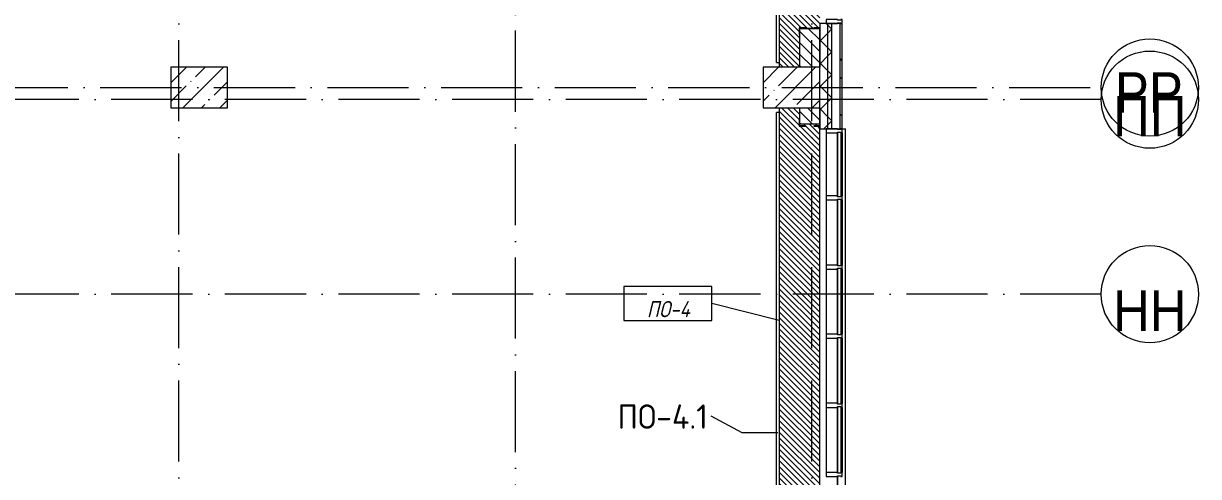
# Model space of a CAD drawing. Header units: millimetres. Extents: x -6467 to 106027, y -7090 to 195095.
# Drawn here: x 91435 to 105918, y 65330 to 70921 of the extents above; entities that cross this region are included whole.
import ezdxf

# ---------------------------------------------------------------- set-up
doc = ezdxf.new("R2010")
doc.units = ezdxf.units.MM
doc.linetypes.add('50_200_ШТРИХ_1Т_ш5_п1_п1_', pattern=[1400, 1000, -200, 0, -200])
for name, color, linetype, lineweight in [('A-FLOR', 7, 'Continuous', 9), ('A-FLOR-IDEN', 7, 'Continuous', 9), ('A-GLAZ', 7, 'Continuous', 5), ('A-GLAZ-CWMG', 7, 'Continuous', 9), ('A-GLAZ-CWMG-1', 7, 'Continuous', 20), ('A-WALL', 7, 'Continuous', 5), ('A-WALL-FNSH-1', 7, 'Continuous', 5), ('A-WALL-IDEN', 7, 'Continuous', 9), ('I-WALL', 7, 'Continuous', 5), ('S-COLS', 7, 'Continuous', 9), ('S-COLS-1', 7, 'Continuous', 5)]:
    doc.layers.add(name, color=color, linetype=linetype, lineweight=lineweight)
for name, color, linetype, lineweight, true_color in [('A-FLOR-PATT-1', 7, 'Continuous', 5, 0xd61c12), ('A-GENM-1', 7, 'Continuous', 9, 0xaaaaaa), ('A-GENM-2', 7, 'Continuous', 20, 0xaaaaaa), ('A-WALL-3', 7, 'Continuous', 5, 0x787878), ('Оси-1', 7, 'Continuous', 20, 0xaaaaaa), ('Оси-2', 7, 'Continuous', 9, 0xaaaaaa), ('Оси-3', 7, '50_200_ШТРИХ_1Т_ш5_п1_п1_', 9, 0xaaaaaa)]:
    doc.layers.add(name, color=color, linetype=linetype, lineweight=lineweight, true_color=true_color)
doc.styles.add('Arial', font='arial.ttf', dxfattribs={"width": 0.9, "height": 500})
doc.styles.add('GOST Common', font='', dxfattribs={"height": 300})
doc.styles.add('GOST Common_I', font='', dxfattribs={"width": 0.9, "height": 200})
doc.styles.get('GOST Common').set_extended_font_data('GOST Common')
doc.styles.get('GOST Common_I').set_extended_font_data('GOST Common', italic=True)
pattern_1 = [(45, (0, 0), (-141.42136, 141.42136), []), (135, (0, 0), (-141.42136, -141.42136), [])]

# ---------------------------------------------------------------- blocks, each defined once
blk = doc.blocks.new('Прямоугольный импост - Импост структурный с накладкой - 180мм-22437297-АИ_План этажа Радиаторы_2')
at = {"layer": 'A-GLAZ-CWMG-1'}
for p, q in [((0, 17), (-50, 17)), ((-50, 17), (-50, 0)), ((-50, 0), (-40, 0)), ((-40, 0), (-40, -40)), ((-10, -40), (-10, 0)), ((-10, 0), (0, 0)), ((0, 0), (0, 17)), ((-40, -40), (-50, -40)), ((-50, -40), (-50, -180)), ((0, -40), (-10, -40)), ((0, -180), (0, -40)), ((-50, -180), (0, -180))]:
    blk.add_line(p, q, dxfattribs=at)
blk = doc.blocks.new('Прямоугольный импост - Импост структурный с накладкой - 180мм-22437226-АИ_План этажа Радиаторы_2')
at = {"layer": 'A-GLAZ-CWMG-1'}
for p, q in [((-50, 0), (-50, 17)), ((-50, 17), (0, 17)), ((-40, 0), (-50, 0)), ((-40, -40), (-40, 0)), ((0, 0), (-10, 0)), ((-10, 0), (-10, -40)), ((0, 17), (0, 0)), ((-50, -180), (-50, -40)), ((-50, -40), (-40, -40)), ((-10, -40), (0, -40)), ((0, -40), (0, -180)), ((0, -180), (-50, -180))]:
    blk.add_line(p, q, dxfattribs=at)
blk = doc.blocks.new('Прямоугольный импост - Импост структурный с накладкой - 180мм-22877077-АИ_План этажа Радиаторы_2')
at = {"layer": 'A-GLAZ-CWMG'}
for p, q in [((101330, 57652), (101330, 56849)), ((101510, 57652), (101510, 56849)), ((101527, 57652), (101527, 56849))]:
    blk.add_line(p, q, dxfattribs=at)
blk = doc.blocks.new('Прямоугольный импост - Импост структурный с накладкой - 180мм-22437174-АИ_План этажа Радиаторы_2')
at = {"layer": 'A-GLAZ-CWMG-1'}
for p, q in [((-25, 0), (-25, 17)), ((-25, 17), (25, 17)), ((-15, 0), (-25, 0)), ((-15, -40), (-15, 0)), ((25, 0), (15, 0)), ((15, 0), (15, -40)), ((25, 17), (25, 0)), ((-25, -180), (-25, -40)), ((-25, -40), (-15, -40)), ((15, -40), (25, -40)), ((25, -40), (25, -180)), ((25, -180), (-25, -180))]:
    blk.add_line(p, q, dxfattribs=at)
blk = doc.blocks.new('Прямоугольный импост - Импост структурный с накладкой - 180мм-22877075-АИ_План этажа Радиаторы_2')
at = {"layer": 'A-GLAZ-CWMG'}
for p, q in [((101330, 56799), (101330, 56021)), ((101510, 56799), (101510, 56021)), ((101527, 56799), (101527, 56021))]:
    blk.add_line(p, q, dxfattribs=at)
blk = doc.blocks.new('BSC_Колонна _Прямоугольная - 500х700-V303-АИ_План этажа Радиаторы_2')
at = {"layer": 'S-COLS-1'}
h = blk.add_hatch(dxfattribs=at)
h.set_pattern_fill('FP_199', color=256, style=0, pattern_type=2)
h.set_pattern_definition([(315, (-70131.04, 93600), (228.0985, 228.0985), []), (315, (-70131.04, 93371.9), (228.0985, 228.0985), [403.225, -80.645, 6.706, -73.939])])
h.paths.add_polyline_path([(-250, 350), (-250, -350), (250, -350), (250, 350), (-50, 350)])
for p, q in [((250, 350), (-250, 350)), ((-250, 350), (-250, -350)), ((250, -350), (250, 350)), ((-250, -350), (250, -350))]:
    blk.add_line(p, q, dxfattribs=at)
blk = doc.blocks.new('BSC_Колонна _Прямоугольная - 500х700-V305-АИ_План этажа Радиаторы_2')
at = {"layer": 'S-COLS-1'}
h = blk.add_hatch(dxfattribs=at)
h.set_pattern_fill('FP_201', color=256, style=0, pattern_type=2)
h.set_pattern_definition([(315, (-70131.04, 100900), (228.0985, 228.0985), []), (315, (-70131.04, 100671.9), (228.0985, 228.0985), [403.225, -80.645, 6.706, -73.939])])
h.paths.add_polyline_path([(-250, 73), (-250, -350), (250, -350), (250, 350), (-250, 350)])
for p, q in [((250, 350), (-250, 350)), ((-250, 350), (-250, -350)), ((250, -350), (250, 350)), ((-250, -350), (250, -350))]:
    blk.add_line(p, q, dxfattribs=at)
blk = doc.blocks.new('Фахверк _газобетон торцы_318 - Фахверк _газобетон торцы_-25573787-АИ_План этажа Радиаторы_2')
at = {"layer": 'A-GENM-2'}
for p, q in [((89406, 11135), (89325, 11135)), ((89325, 11135), (89325, 11129)), ((89325, 11129), (89400, 11129)), ((89400, 11129), (89400, 11054)), ((89400, 11054), (89406, 11054)), ((89406, 11054), (89406, 11135)), ((89400, 10879), (89325, 10879)), ((89325, 10879), (89325, 10873)), ((89325, 10873), (89406, 10873)), ((89400, 10954), (89400, 10879)), ((89406, 10954), (89400, 10954)), ((89406, 10873), (89406, 10954))]:
    blk.add_line(p, q, dxfattribs=at)
blk = doc.blocks.new('Фахверк _газобетон торцы_321 - Фахверк _газобетон торцы_-25573847-АИ_План этажа Радиаторы_2')
at = {"layer": 'A-GENM-2'}
for p, q in [((89406, 156989), (89325, 156989)), ((89325, 156989), (89325, 156983)), ((89325, 156983), (89400, 156983)), ((89400, 156983), (89400, 156908)), ((89400, 156908), (89406, 156908)), ((89406, 156908), (89406, 156989)), ((89400, 156733), (89325, 156733)), ((89325, 156733), (89325, 156727)), ((89325, 156727), (89406, 156727)), ((89406, 156808), (89400, 156808)), ((89400, 156808), (89400, 156733)), ((89406, 156727), (89406, 156808))]:
    blk.add_line(p, q, dxfattribs=at)
blk = doc.blocks.new('Отлив_СКБ - Отлив витража-25819251-АИ_План этажа Радиаторы_2')
at = {"layer": 'A-GLAZ'}
for p, q in [((0, 59), (0, 100)), ((13650, 100), (0, 100)), ((50, 2), (828.125, 2)), ((878.125, 2), (1681.25, 2)), ((1731.25, 2), (2534.375, 2)), ((2584.375, 2), (3387.5, 2)), ((3437.5, 2), (4240.625, 2)), ((4290.625, 2), (5093.75, 2)), ((5143.75, 2), (5946.875, 2)), ((5996.875, 2), (6800, 2)), ((6850, 2), (7653.125, 2)), ((7703.125, 2), (8506.25, 2)), ((8556.25, 2), (9359.375, 2)), ((9409.375, 2), (10212.5, 2)), ((10262.5, 2), (11065.625, 2)), ((11115.625, 2), (11918.75, 2)), ((11968.75, 2), (12771.875, 2)), ((12821.875, 2), (13600, 2)), ((13650, 100), (13650, 59)), ((828.125, 0), (50, 0)), ((1681.25, 0), (878.125, 0)), ((2534.375, 0), (1731.25, 0)), ((3387.5, 0), (2584.375, 0)), ((4240.625, 0), (3437.5, 0)), ((5093.75, 0), (4290.625, 0)), ((5946.875, 0), (5143.75, 0)), ((6800, 0), (5996.875, 0)), ((7653.125, 0), (6850, 0)), ((8506.25, 0), (7703.125, 0)), ((9359.375, 0), (8556.25, 0)), ((10212.5, 0), (9409.375, 0)), ((11065.625, 0), (10262.5, 0)), ((11918.75, 0), (11115.625, 0)), ((12771.875, 0), (11968.75, 0)), ((13600, 0), (12821.875, 0))]:
    blk.add_line(p, q, dxfattribs=at)
blk = doc.blocks.new('Ось сетки - Круг_Ø6_00__ISO-2_5_0_9K_-17386508-АИ_План этажа Радиаторы_2')
at = {"layer": 'Оси-1'}
blk.add_circle((0, 0), 3, dxfattribs=at)
blk = doc.blocks.new('AAR_СКБ_Марка_Перекрытия_1 мм - Марка пола-27961726-АИ_План этажа Радиаторы_2')
at = {"layer": 'A-FLOR-IDEN'}
for p, q in [((2.723, 2.101), (-2.69, 2.101)), ((-2.69, 2.101), (-2.69, 0)), ((2.723, 0), (2.723, 2.101)), ((-2.69, 0), (2.723, 0))]:
    blk.add_line(p, q, dxfattribs=at)

msp = doc.modelspace()

# ---------------------------------------------------------------- hatches: boundary and pattern name
at = {"layer": 'A-FLOR-PATT-1'}
h = msp.add_hatch(dxfattribs=at)
h.set_pattern_fill('FP_318', color=256, style=0, pattern_type=2)
h.set_pattern_definition([(315, (101000, 71806.04), (35.3553, 35.3553), [])])
h.paths.add_polyline_path([(100750, 70381), (101000, 70381), (101000, 70786), (100994, 70786), (100994, 70867), (101075, 70867), (101075, 70861), (101175, 70861), (101175, 70867), (101250, 70867), (101250, 72675), (101175, 72675), (101175, 72681), (101075, 72681), (101075, 72675), (100994, 72675), (100994, 72756), (101000, 72756), (101000, 73231), (100750, 73231), (100750, 70441)])
h = msp.add_hatch(dxfattribs=at)
h.set_pattern_fill('FP_317', color=256, style=0, pattern_type=2)
h.set_pattern_definition([(315, (101000, 67256.04), (35.3553, 35.3553), [])])
h.paths.add_polyline_path([(101250, 64631), (101250, 69652), (101175, 69652), (101175, 69658), (101250, 69658), (101250, 69681), (101000, 69681), (101001, 69658), (101075, 69658), (101075, 69652), (100994, 69652), (100994, 69733), (101000, 69733), (101000, 69881), (100750, 69881), (100750, 64631), (100827, 64631)])
at = {"layer": 'A-WALL'}
h = msp.add_hatch(dxfattribs=at)
h.set_pattern_fill('FP_125', color=256, style=0, pattern_type=2)
h.set_pattern_definition(pattern_1)
h.paths.add_polyline_path([(101400, 47071), (101400, 47571), (101350, 47571), (101350, 47071)])
h.paths.add_polyline_path([(101400, 48421), (101400, 55971), (101350, 55971), (101350, 48421)])
h.paths.add_polyline_path([(101400, 69621), (101400, 70921), (101350, 70921), (101350, 69621)])
h.paths.add_polyline_path([(101400, 72621), (101400, 73921), (101350, 73921), (101350, 72621)])
h.paths.add_polyline_path([(101350, 75621), (101400, 75621), (101400, 76921), (101350, 76921), (101350, 75712)])
h.paths.add_polyline_path([(101400, 78621), (101400, 79821), (101350, 79821), (101350, 78621)])
h.paths.add_polyline_path([(101400, 81521), (101400, 85781), (101350, 85781), (101350, 81521)])
h = msp.add_hatch(dxfattribs=at)
h.set_pattern_fill('FP_125', color=256, style=0, pattern_type=2)
h.set_pattern_definition(pattern_1)
h.paths.add_polyline_path([(101350, 47071), (101350, 47571), (101250, 47571), (101250, 47071)])
h.paths.add_polyline_path([(101350, 48421), (101350, 55971), (101250, 55971), (101250, 48421)])
h.paths.add_polyline_path([(101350, 69621), (101350, 70921), (101250, 70921), (101250, 69621)])
h.paths.add_polyline_path([(101350, 72621), (101350, 73921), (101250, 73921), (101250, 72621)])
h.paths.add_polyline_path([(101350, 75621), (101350, 76921), (101250, 76921), (101250, 75621)])
h.paths.add_polyline_path([(101250, 78621), (101350, 78621), (101350, 79821), (101250, 79821), (101250, 79081)])
h.paths.add_polyline_path([(101250, 81521), (101350, 81521), (101350, 85681), (101250, 85681), (101250, 81531)])
at = {"layer": 'A-WALL-3'}
h = msp.add_hatch(dxfattribs=at)
h.set_pattern_fill('FP_124', color=256, style=0, pattern_type=2)
h.set_pattern_definition([(135, (0, 0), (-342.1478, -342.1478), []), (135, (228.1, 0), (-342.1478, -342.1478), [])])
h.paths.add_polyline_path([(101527, 47071), (101527, 47571), (101500, 47571), (101500, 47071)])
h.paths.add_polyline_path([(101527, 48421), (101527, 55971), (101500, 55971), (101500, 48421)])
h.paths.add_polyline_path([(101500, 69621), (101527, 69621), (101527, 70921), (101500, 70921), (101500, 70081)])
h.paths.add_polyline_path([(101500, 72621), (101527, 72621), (101527, 73921), (101500, 73921), (101500, 72897)])
h.paths.add_polyline_path([(101527, 75621), (101527, 76921), (101500, 76921), (101500, 75621)])
h.paths.add_polyline_path([(101527, 78621), (101527, 79821), (101500, 79821), (101500, 78621)])
h.paths.add_polyline_path([(101500, 81521), (101527, 81521), (101527, 85931), (101500, 85931), (101500, 81696)])
at = {"layer": 'I-WALL'}
h = msp.add_hatch(dxfattribs=at)
h.set_pattern_fill('FP_2', color=256, style=0, pattern_type=2)
h.set_pattern_definition([(135, (0, 0), (-70.71068, -70.71068), [])])
h.paths.add_polyline_path([(101000, 69681), (101250, 69681), (101250, 69881), (101000, 69881)])
h.paths.add_polyline_path([(101250, 70381), (101250, 70861), (101000, 70861), (101000, 70381), (101102, 70381)])
h.paths.add_polyline_path([(101243, 72681), (101250, 72681), (101250, 73231), (101000, 73231), (101000, 72681)])
h.paths.add_polyline_path([(101027, 73731), (101250, 73731), (101250, 73861), (101000, 73861), (101000, 73731)])
h.paths.add_polyline_path([(101000, 75681), (101250, 75681), (101250, 76861), (101000, 76861), (101000, 75712)])
h.paths.add_polyline_path([(101250, 78681), (101250, 79081), (101000, 79081), (101000, 78681), (101243, 78681)])
h.paths.add_polyline_path([(101250, 79581), (101250, 79761), (101000, 79761), (101000, 79581), (101243, 79581)])

# ---------------------------------------------------------------- linework, layer by layer
at = {"layer": 'A-FLOR'}
for p, q in [((101075, 70861), (101175, 70861)), ((100750, 70441), (100750, 70381)), ((100750, 69881), (100750, 69821)), ((101250, 64631), (101250, 69621))]:
    msp.add_line(p, q, dxfattribs=at)
at = {"layer": 'A-FLOR-IDEN'}
msp.add_line((100750, 67256), (99919, 67466), dxfattribs=at)
at = {"layer": 'A-WALL'}
for p, q in [((100715, 70441), (100715, 73171)), ((100750, 73171), (100750, 70441)), ((101250, 70861), (101000, 70861)), ((101000, 70861), (101000, 70381)), ((101250, 70381), (101250, 70861)), ((101350, 69621), (101350, 70921)), ((101400, 69621), (101400, 70921)), ((101500, 69621), (101500, 70921)), ((100715, 70441), (100750, 70441)), ((100715, 64691), (100715, 69821)), ((100750, 69821), (100715, 69821)), ((100750, 69821), (100750, 64691)), ((101000, 69881), (101000, 69681)), ((101250, 69681), (101250, 69881)), ((101000, 69681), (101250, 69681))]:
    msp.add_line(p, q, dxfattribs=at)
at = {"layer": 'A-WALL-FNSH-1'}
for p, q in [((101250, 70921), (101250, 70381)), ((101527, 70921), (101250, 70921)), ((101527, 69621), (101527, 70921)), ((101250, 69881), (101250, 69621)), ((101250, 69621), (101527, 69621))]:
    msp.add_line(p, q, dxfattribs=at)
at = {"layer": 'A-WALL-IDEN'}
for p, q in [((100294, 65870), (99909, 66074)), ((100732, 65870), (100294, 65870))]:
    msp.add_line(p, q, dxfattribs=at)
at = {"layer": 'Оси-3'}
for p, q in [((93350, -5890), (93350, 91281)), ((97500, 47431), (97500, 91281)), ((101150, -5890), (101150, 91281)), ((82581, 70131), (104718, 70131)), ((104718, 69981), (48686, 69981)), ((104718, 67581), (-5267, 67581))]:
    msp.add_line(p, q, dxfattribs=at)

# ---------------------------------------------------------------- block references
at = {"layer": 'A-FLOR-IDEN', "xscale": 199.9999999999999, "yscale": 199.9999999999999, "zscale": 199.9999999999999}
msp.add_blockref('AAR_СКБ_Марка_Перекрытия_1 мм - Марка пола-27961726-АИ_План этажа Радиаторы_2', (99374, 67256), dxfattribs=at)
at = {"layer": 'A-GENM-1'}
for name, p, rotation in [('Фахверк _газобетон торцы_321 - Фахверк _газобетон торцы_-25573847-АИ_План этажа Радиаторы_2', (257983, -18539), 89.9999999999999), ('Фахверк _газобетон торцы_318 - Фахверк _газобетон торцы_-25573787-АИ_План этажа Радиаторы_2', (90121, 159058), 270.0000000000001)]:
    msp.add_blockref(name, p, dxfattribs=dict(at, rotation=rotation))
at = {"layer": 'A-GLAZ', "rotation": 269.9999999999995}
msp.add_blockref('Отлив_СКБ - Отлив витража-25819251-АИ_План этажа Радиаторы_2', (101468, 69621), dxfattribs=at)
at = {"layer": 'A-GLAZ-CWMG', "rotation": 269.999999999998}
msp.add_blockref('Прямоугольный импост - Импост структурный с накладкой - 180мм-22437297-АИ_План этажа Радиаторы_2', (101510, 70921), dxfattribs=at)
at = {"layer": 'A-GLAZ-CWMG', "extrusion": (0, 0, -1), "rotation": 90.00000000000203}
for name, p in [('Прямоугольный импост - Импост структурный с накладкой - 180мм-22437226-АИ_План этажа Радиаторы_2', (-101510, 69621)), ('Прямоугольный импост - Импост структурный с накладкой - 180мм-22437174-АИ_План этажа Радиаторы_2', (-101510, 68768)), ('Прямоугольный импост - Импост структурный с накладкой - 180мм-22437174-АИ_План этажа Радиаторы_2', (-101510, 67915)), ('Прямоугольный импост - Импост структурный с накладкой - 180мм-22437174-АИ_План этажа Радиаторы_2', (-101510, 67062)), ('Прямоугольный импост - Импост структурный с накладкой - 180мм-22437174-АИ_План этажа Радиаторы_2', (-101510, 66209)), ('Прямоугольный импост - Импост структурный с накладкой - 180мм-22437174-АИ_План этажа Радиаторы_2', (-101510, 65355))]:
    msp.add_blockref(name, p, dxfattribs=at)
at = {"layer": 'A-GLAZ-CWMG'}
for name, p in [('Прямоугольный импост - Импост структурный с накладкой - 180мм-22877075-АИ_План этажа Радиаторы_2', (0, 12772)), ('Прямоугольный импост - Импост структурный с накладкой - 180мм-22877077-АИ_План этажа Радиаторы_2', (0, 11091)), ('Прямоугольный импост - Импост структурный с накладкой - 180мм-22877077-АИ_План этажа Радиаторы_2', (0, 10238)), ('Прямоугольный импост - Импост структурный с накладкой - 180мм-22877077-АИ_План этажа Радиаторы_2', (0, 9384)), ('Прямоугольный импост - Импост структурный с накладкой - 180мм-22877077-АИ_План этажа Радиаторы_2', (0, 8531))]:
    msp.add_blockref(name, p, dxfattribs=at)
at = {"layer": 'S-COLS', "rotation": 89.9999999999999}
for name, p in [('BSC_Колонна _Прямоугольная - 500х700-V303-АИ_План этажа Радиаторы_2', (93600, 70131)), ('BSC_Колонна _Прямоугольная - 500х700-V305-АИ_План этажа Радиаторы_2', (100900, 70131))]:
    msp.add_blockref(name, p, dxfattribs=at)
at = {"layer": 'Оси-1', "xscale": 199.9999999999999, "yscale": 199.9999999999999, "zscale": 199.9999999999999}
for p, rotation in [((105318, 70131), 269.9999999999995), ((105318, 69981), 89.99999999999982), ((105318, 67581), 89.9999999999998)]:
    msp.add_blockref('Ось сетки - Круг_Ø6_00__ISO-2_5_0_9K_-17386508-АИ_План этажа Радиаторы_2', p, dxfattribs=dict(at, rotation=rotation))

# ---------------------------------------------------------------- texts
at = {"layer": 'A-FLOR-IDEN', "insert": (99384, 67396), "char_height": 200, "width": 572.4, "attachment_point": 5, "line_spacing_factor": 1.022766, "style": 'GOST Common_I'}
msp.add_mtext('\\pxqc,t0.9,1.8,2.7,3.6,4.5,5.4,6.3,7.2,8.1,9,9.9,10.8,11.7,12.6,13.5,14.4,15.3,16.2,17.1,18,18.9,19.8,20.7,21.6,22.5,23.4,24.3,25.2,26.1,27,27.9,28.8;{ПО-4}', dxfattribs=at)
at = {"layer": 'A-WALL-IDEN', "insert": (99313, 66220), "char_height": 300, "width": 1178, "attachment_point": 2, "line_spacing_factor": 1.022766, "style": 'GOST Common'}
msp.add_mtext('\\pxqc,t0.26667,0.53333,0.8,1.06667,1.33333,1.6,1.86667,2.13333,2.4,2.66667,2.93333,3.2,3.46667,3.73333,4,4.26667,4.53333,4.8,5.06667,5.33333,5.6,5.86667,6.13333,6.4,6.66667,6.93333,7.2,7.46667,7.73333,8,8.26667,8.53333;{ПО-4.1}', dxfattribs=at)
at = {"layer": 'Оси-2', "char_height": 500, "attachment_point": 5, "line_spacing_factor": 0.936439, "style": 'Arial'}
for s, insert, width in [('\\pxqc,t4.572,9.144,13.716,18.288,22.86,27.432,32.004,36.576,41.148,45.72,50.292,54.864,59.436,64.008,68.58,73.152,77.724,82.296,86.868,91.44,96.012,100.584,105.156,109.728,114.3,118.872,123.444,128.016,132.588,137.16,141.732,146.304;{РР}', (105307, 70069), 846), ('\\pxqc,t4.572,9.144,13.716,18.288,22.86,27.432,32.004,36.576,41.148,45.72,50.292,54.864,59.436,64.008,68.58,73.152,77.724,82.296,86.868,91.44,96.012,100.584,105.156,109.728,114.3,118.872,123.444,128.016,132.588,137.16,141.732,146.304;{ПП}', (105318, 69778), 916.2), ('\\pxqc,t4.572,9.144,13.716,18.288,22.86,27.432,32.004,36.576,41.148,45.72,50.292,54.864,59.436,64.008,68.58,73.152,77.724,82.296,86.868,91.44,96.012,100.584,105.156,109.728,114.3,118.872,123.444,128.016,132.588,137.16,141.732,146.304;{НН}', (105318, 67378), 916.2)]:
    msp.add_mtext(s, dxfattribs=dict(at, insert=insert, width=width))

doc.saveas('drawing.dxf')
